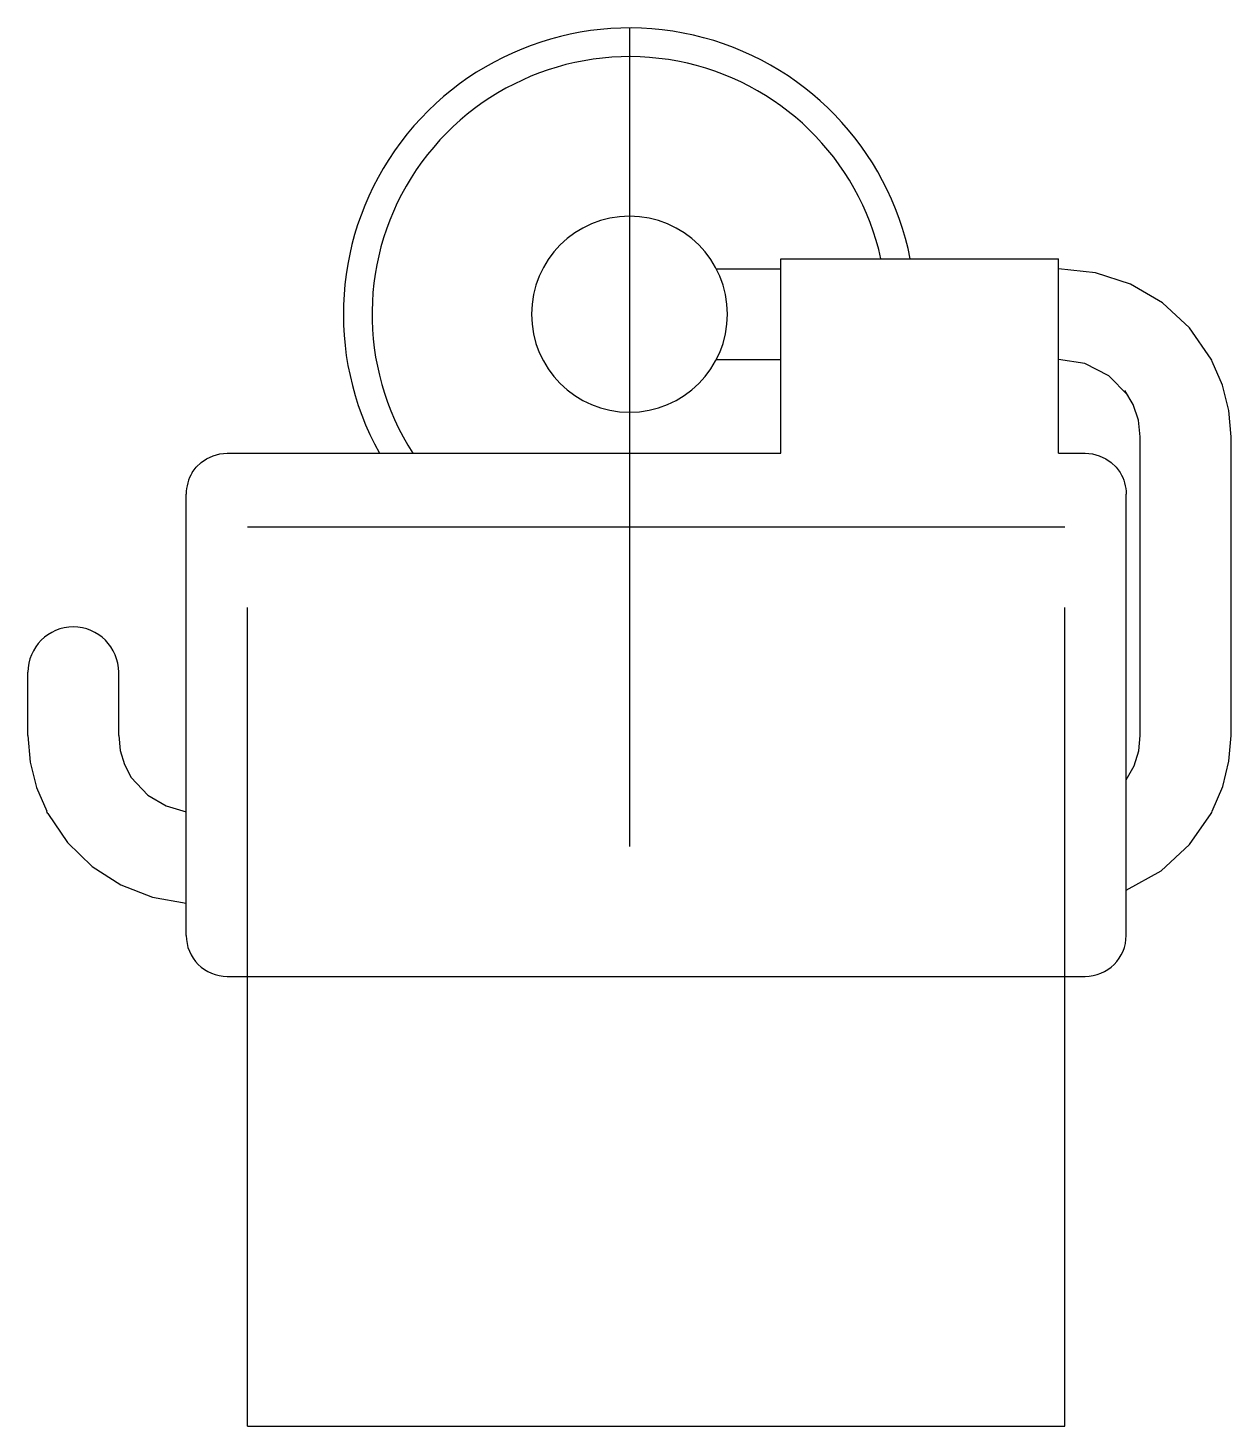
# Model space of a CAD drawing. Extents: x 132.213 to 132.36, y -0.03 to 0.141.
import ezdxf

# ---------------------------------------------------------------- set-up
doc = ezdxf.new("R2010")
doc.units = 0
doc.header["$LTSCALE"] = 0.2
doc.header["$MEASUREMENT"] = 0
for name, pattern in [('AXES', [0.5400000065565109, 0.300000011920929, -0.07999999821186066, 0.07999999821186066, -0.07999999821186066]), ('CACHE', [0.239999994635582, 0.119999997317791, -0.119999997317791]), ('CONTINU', [0])]:
    doc.linetypes.add(name, pattern=pattern)
doc.layers.get('0').update_dxf_attribs({"linetype": 'CONTINUOUS'})
doc.layers.add('DECA_EIXOS', color=5, linetype='AXES')

msp = doc.modelspace()

# ---------------------------------------------------------------- linework, layer by layer
at = {"linetype": 'CONTINU'}
for p, q in [((132.2133009620961, 0.0547247909746968), (132.213300983321, 0.06244076182151009)), ((132.2243859378434, 0.05472477966520745), (132.2243858959732, 0.06244074871590045)), ((132.2259100760564, 0.04960277973990987), (132.2279542412563, 0.04745500553680689)), ((132.2279542412563, 0.04745500553680689), (132.2301776535291, 0.04613522429038848)), ((132.2301776535291, 0.04613522429038848), (132.2326394032074, 0.04540822002902167))]:
    msp.add_line(p, q, dxfattribs=at)
for points in [[(132.3211075194823, 0.1129389599271028, 1.170033112739618), (132.2562362350973, 0.08920846000901879)], [(132.317525363709, 0.1129384510168094, 1.194677183677089), (132.2603198865576, 0.08920852280582221)], [(132.2868009857569, 0.1181608203010255, 0.9999999999999999), (132.2868009857569, 0.09421537897825527)], [(132.2868009857569, 0.09421537897825527, 0.9999999999999999), (132.2868009857569, 0.1181608203010255)], [(132.3580042997493, 0.1004291314732155, 0.2679594280743527), (132.3578531835431, 0.1007069115791867)], [(132.2333790247267, 0.08683048719467149, 0.1386993753134186), (132.2326394269803, 0.08421531897274222)], [(132.3467434697758, 0.08683048719467149, -0.138688741430557), (132.3474830984746, 0.08421531897274222)], [(132.2157487641613, 0.04520673932190905, -0.2668411688706547), (132.2155976408123, 0.04548451377313561)], [(132.3578532383048, 0.04520775300929649, 0.2668733196719891), (132.3580043616538, 0.04548553103194073)], [(132.2326393939452, 0.03028858562853425, 0.4142340380942022), (132.237632588235, 0.02529560476194593)], [(132.342489888381, 0.02529560207888343, 0.414368028984568), (132.3474830954934, 0.0302910732117759)]]:
    msp.add_lwpolyline(points, format="xyb", dxfattribs=at)
for points in [[(132.3052757389872, 0.1129389695455963), (132.3392295260045, 0.1129389743074866)], [(132.3052757389872, 0.08920852280582221), (132.3052757389872, 0.1129389695455963)], [(132.3392295260045, 0.08920852280582221), (132.3392295260045, 0.1129389743074866)], [(132.2974136385341, 0.1117304494180514), (132.3052757389872, 0.1117305684657494)], [(132.3578531835431, 0.1007069115791867), (132.3552421772132, 0.1045176285391722), (132.3519077207068, 0.1075924572652551), (132.3480193587453, 0.1098585979792599), (132.3437394170246, 0.1112550413432755), (132.3392295260045, 0.1117305446562982)], [(132.2974136105626, 0.1006457212894461), (132.3052757389872, 0.1006457974796901)], [(132.3476918026005, 0.09631087735507281), (132.3453556811474, 0.09867798442809476), (132.3424447400172, 0.1001470942373588), (132.3392295212427, 0.1006483879479873)], [(132.3603009784655, 0.09118885010500033), (132.3600317316668, 0.09443244498351105), (132.3592523864225, 0.09752960221298645), (132.3580042997493, 0.1004291314732155)], [(132.3492160265276, 0.09118884534311007), (132.3489881653171, 0.09323777243326122), (132.3483367911114, 0.09514649518871715), (132.3473087751962, 0.09685872806669697)], [(132.3492160336704, 0.05472569373117339), (132.3492160265276, 0.09118884534311007)], [(132.3603009867988, 0.05472571716235086), (132.3603009784655, 0.09118885010500033)], [(132.2333790247267, 0.08683048719467149), (132.2338614899233, 0.08748836138057252), (132.2344517357438, 0.08806414295947088), (132.2351360003255, 0.08853956055846898), (132.2359197693659, 0.08890514753974547), (132.2367610048979, 0.08913252541834239), (132.2376326022421, 0.08920852280582221)], [(132.2376326022421, 0.08920852280582221), (132.3052757389872, 0.08920852280582221)], [(132.3392295260045, 0.08920852280582221), (132.3424898946415, 0.08920852280582221)], [(132.3424898946415, 0.08920852280582221), (132.3433614919857, 0.08913252303739727), (132.3442027251367, 0.08890514515880034), (132.344986496558, 0.08853955817752386), (132.3456707420921, 0.08806414057852575), (132.3462609950555, 0.08748835899962738), (132.3467434697758, 0.08683048719467149)], [(132.2326393939452, 0.03028858562853425), (132.2326394269803, 0.08421531897274222)], [(132.3474830954934, 0.0302910732117759), (132.3474830984746, 0.08421531897274222)], [(132.2133009620961, 0.0547247909746968), (132.2135702184185, 0.05148120056045818), (132.2143495684247, 0.04838404481907348), (132.2155976408123, 0.04548451377313561)], [(132.2243859378434, 0.05472477966520745), (132.2245665182456, 0.05289855517028001), (132.225085564283, 0.05117782722889934), (132.2259100760564, 0.04960277973990987)], [(132.347483096544, 0.04929513876578996), (132.3484494621967, 0.0510193553903423), (132.3490254652035, 0.05285028210308471), (132.3492160336704, 0.05472569373117339)], [(132.3580043616538, 0.04548553103194073), (132.3592889529777, 0.04849362566077046), (132.3600502220867, 0.05159493830913173), (132.3603009867988, 0.05472571716235086)], [(132.2157487641613, 0.04520673932190905), (132.2181333854667, 0.04166120161343306), (132.2211467858085, 0.03873874920876627), (132.2246543941683, 0.03649793103665008), (132.2285275918902, 0.03498846658844385), (132.232639398409, 0.03425260692588275)], [(132.3474830957993, 0.0358246650056759), (132.3517523949896, 0.03820864368116689), (132.3552414415012, 0.04139617980192), (132.3578532383048, 0.04520775300929649)], [(132.237632588235, 0.02529560476194593), (132.342489888381, 0.02529560207888343)]]:
    msp.add_lwpolyline(points, dxfattribs=at)
at = {"linetype": 'CACHE'}
for points in [[(132.2401291755873, -0.02962704842964784), (132.2401292327299, 0.08022343827905729)], [(132.2401292327299, 0.08022343827905729), (132.339993290344, 0.08022343827905729)], [(132.3399933046297, -0.02962704842964784), (132.339993290344, 0.08022343827905729)], [(132.2401291755873, -0.02962704842964784), (132.3399933046297, -0.02962704842964784)]]:
    msp.add_lwpolyline(points, dxfattribs=at)
at = {"linetype": 'CONTINU'}
msp.add_arc((132.2188434396471, 0.06244073356197077), 0.005542456326142313, 0.0001566554904056248, 179.9997078637633, dxfattribs=at)
at = {"layer": 'DECA_EIXOS'}
msp.add_lwpolyline([(132.2868009857569, 0.1411525454821969), (132.2868009857569, 0.01991966488478035)], dxfattribs=at)

doc.saveas('drawing.dxf')
